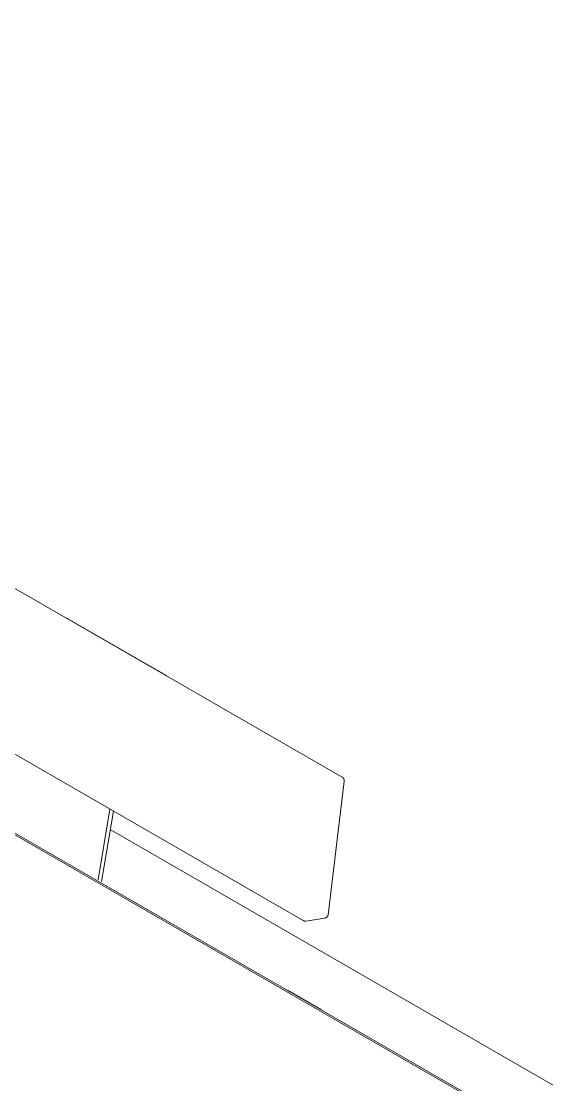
# Model space of a CAD drawing. Header units: inches. Extents: x -10 to 196, y -2 to 124.
# Drawn here: x 174.6 to 188.71, y 51.03 to 79.3 of the extents above; entities that cross this region are included whole.
import ezdxf

# ---------------------------------------------------------------- set-up
doc = ezdxf.new("R2010")
doc.units = ezdxf.units.IN
doc.layers.add('ZANO_R', color=7, linetype='Continuous', lineweight=0)

msp = doc.modelspace()

# ---------------------------------------------------------------- linework, layer by layer
at = {"layer": 'ZANO_R'}
for p, q in [((148.31185, 79.30478), (183.12357, 59.20623)), ((142.2449, 76.30214), (187.40963, 50.22627)), ((142.28855, 76.23226), (187.14901, 50.33205)), ((182.08619, 55.39487), (146.36906, 76.01616)), ((175.80951, 63.429), (175.8111, 63.42891)), ((175.8111, 63.42891), (175.81269, 63.42877)), ((175.81269, 63.42877), (175.81427, 63.42858)), ((175.81427, 63.42858), (175.81585, 63.42833)), ((175.81585, 63.42833), (175.81741, 63.42804)), ((175.81741, 63.42804), (175.81897, 63.42769)), ((175.81897, 63.42769), (175.82051, 63.42728)), ((175.82051, 63.42728), (175.82204, 63.42683)), ((175.82204, 63.42683), (175.82355, 63.42633)), ((175.82355, 63.42633), (175.82505, 63.42578)), ((175.82505, 63.42578), (175.82653, 63.42518)), ((175.82653, 63.42518), (175.82798, 63.42453)), ((175.82798, 63.42453), (175.82942, 63.42383)), ((175.82942, 63.42383), (175.83083, 63.42309)), ((175.83083, 63.42309), (175.83221, 63.42229)), ((175.83221, 63.42229), (178.43389, 61.92022)), ((178.43389, 61.92022), (178.43579, 61.91905)), ((178.43579, 61.91905), (178.43764, 61.91781)), ((178.43764, 61.91781), (178.43946, 61.91652)), ((178.43946, 61.91652), (178.44123, 61.91517)), ((178.44123, 61.91517), (178.44296, 61.91376)), ((178.44296, 61.91376), (178.44464, 61.9123)), ((178.44464, 61.9123), (178.44627, 61.91078)), ((178.44627, 61.91078), (178.44785, 61.9092)), ((178.44785, 61.9092), (178.44938, 61.90758)), ((178.44938, 61.90758), (178.45085, 61.90591)), ((178.45085, 61.90591), (178.45227, 61.90419)), ((178.45227, 61.90419), (178.45363, 61.90242)), ((183.17398, 59.1055), (182.74858, 55.55135)), ((183.12357, 59.20623), (183.12658, 59.20442)), ((183.12658, 59.20442), (183.12952, 59.20251)), ((183.12952, 59.20251), (183.1324, 59.20051)), ((183.1324, 59.20051), (183.1352, 59.1984)), ((183.1352, 59.1984), (183.13794, 59.1962)), ((183.13794, 59.1962), (183.14059, 59.19391)), ((183.14059, 59.19391), (183.14317, 59.19152)), ((183.14317, 59.19152), (183.14566, 59.18905)), ((183.14566, 59.18905), (183.14806, 59.1865)), ((183.14806, 59.1865), (183.15038, 59.18387)), ((183.15038, 59.18387), (183.15261, 59.18115)), ((183.15261, 59.18115), (183.15474, 59.17837)), ((183.15474, 59.17837), (183.15677, 59.17551)), ((183.15677, 59.17551), (183.15871, 59.17258)), ((183.15871, 59.17258), (183.16054, 59.16959)), ((183.16054, 59.16959), (183.16227, 59.16654)), ((183.16227, 59.16654), (183.16389, 59.16343)), ((183.16389, 59.16343), (183.16541, 59.16026)), ((183.16541, 59.16026), (183.16681, 59.15705)), ((183.16681, 59.15705), (183.16811, 59.15379)), ((183.16811, 59.15379), (183.16929, 59.15049)), ((183.16929, 59.15049), (183.17036, 59.14715)), ((183.17036, 59.14715), (183.17132, 59.14377)), ((183.17132, 59.14377), (183.17215, 59.14036)), ((183.17215, 59.14036), (183.17287, 59.13693)), ((183.17287, 59.13693), (183.17348, 59.13347)), ((183.17348, 59.13347), (183.17396, 59.13)), ((183.17396, 59.13), (183.17432, 59.12651)), ((183.17434, 59.10899), (183.17398, 59.1055)), ((183.17432, 59.12651), (183.17457, 59.12301)), ((183.17458, 59.11249), (183.17434, 59.10899)), ((183.17457, 59.12301), (183.17469, 59.1195)), ((183.17469, 59.11599), (183.17458, 59.11249)), ((183.17469, 59.1195), (183.17469, 59.11599)), ((176.95365, 58.35814), (176.63947, 56.48209)), ((177.04301, 58.30655), (176.72883, 56.4305)), ((176.96101, 57.81694), (188.71155, 51.03276)), ((176.96101, 57.81694), (188.71155, 51.03276)), ((182.6629, 55.46247), (182.1532, 55.38241)), ((182.66632, 55.46306), (182.6629, 55.46247)), ((182.66972, 55.46378), (182.66632, 55.46306)), ((182.67309, 55.4646), (182.66972, 55.46378)), ((182.67643, 55.46555), (182.67309, 55.4646)), ((182.67974, 55.4666), (182.67643, 55.46555)), ((182.68301, 55.46777), (182.67974, 55.4666)), ((182.68624, 55.46904), (182.68301, 55.46777)), ((182.68942, 55.47043), (182.68624, 55.46904)), ((182.69256, 55.47192), (182.68942, 55.47043)), ((182.69564, 55.47352), (182.69256, 55.47192)), ((182.69867, 55.47522), (182.69564, 55.47352)), ((182.70164, 55.47703), (182.69867, 55.47522)), ((182.70454, 55.47893), (182.70164, 55.47703)), ((182.70738, 55.48093), (182.70454, 55.47893)), ((182.71015, 55.48303), (182.70738, 55.48093)), ((182.71284, 55.48522), (182.71015, 55.48303)), ((182.71546, 55.48749), (182.71284, 55.48522)), ((182.718, 55.48986), (182.71546, 55.48749)), ((182.72046, 55.49231), (182.718, 55.48986)), ((182.72284, 55.49485), (182.72046, 55.49231)), ((182.72512, 55.49746), (182.72284, 55.49485)), ((182.72732, 55.50015), (182.72512, 55.49746)), ((182.72942, 55.50291), (182.72732, 55.50015)), ((182.73143, 55.50574), (182.72942, 55.50291)), ((182.73334, 55.50864), (182.73143, 55.50574)), ((182.73516, 55.5116), (182.73334, 55.50864)), ((182.73687, 55.51463), (182.73516, 55.5116)), ((182.73848, 55.5177), (182.73687, 55.51463)), ((182.73998, 55.52083), (182.73848, 55.5177)), ((182.74137, 55.52401), (182.73998, 55.52083)), ((182.74266, 55.52724), (182.74137, 55.52401)), ((182.74384, 55.53051), (182.74266, 55.52724)), ((182.7449, 55.53381), (182.74384, 55.53051)), ((182.74585, 55.53715), (182.7449, 55.53381)), ((182.74656, 55.53996), (182.74585, 55.53715)), ((182.74718, 55.54278), (182.74656, 55.53996)), ((182.74773, 55.54563), (182.74718, 55.54278)), ((182.7482, 55.54848), (182.74773, 55.54563)), ((182.74858, 55.55135), (182.7482, 55.54848)), ((182.08923, 55.39318), (182.08619, 55.39487)), ((182.09232, 55.3916), (182.08923, 55.39318)), ((182.09547, 55.39013), (182.09232, 55.3916)), ((182.09866, 55.38876), (182.09547, 55.39013)), ((182.1019, 55.3875), (182.09866, 55.38876)), ((182.10518, 55.38635), (182.1019, 55.3875)), ((182.10849, 55.38532), (182.10518, 55.38635)), ((182.11184, 55.38439), (182.10849, 55.38532)), ((182.11522, 55.38358), (182.11184, 55.38439)), ((182.11862, 55.38289), (182.11522, 55.38358)), ((182.12205, 55.38231), (182.11862, 55.38289)), ((182.12549, 55.38185), (182.12205, 55.38231)), ((182.12895, 55.38151), (182.12549, 55.38185)), ((182.13242, 55.38128), (182.12895, 55.38151)), ((182.13589, 55.38118), (182.13242, 55.38128)), ((182.13937, 55.38119), (182.13589, 55.38118)), ((182.14284, 55.38132), (182.13937, 55.38119)), ((182.1463, 55.38156), (182.14284, 55.38132)), ((182.14976, 55.38193), (182.1463, 55.38156)), ((182.1532, 55.38241), (182.14976, 55.38193)), ((181.66864, 53.54718), (181.66864, 53.54083)), ((182.57266, 53.02524), (181.66864, 53.54718)), ((181.75904, 53.49499), (181.75904, 53.48863)), ((182.57266, 53.01889), (182.57266, 53.02524)), ((188.71155, 51.03276), (188.71457, 51.03095))]:
    msp.add_line(p, q, dxfattribs=at)

doc.saveas('drawing.dxf')
